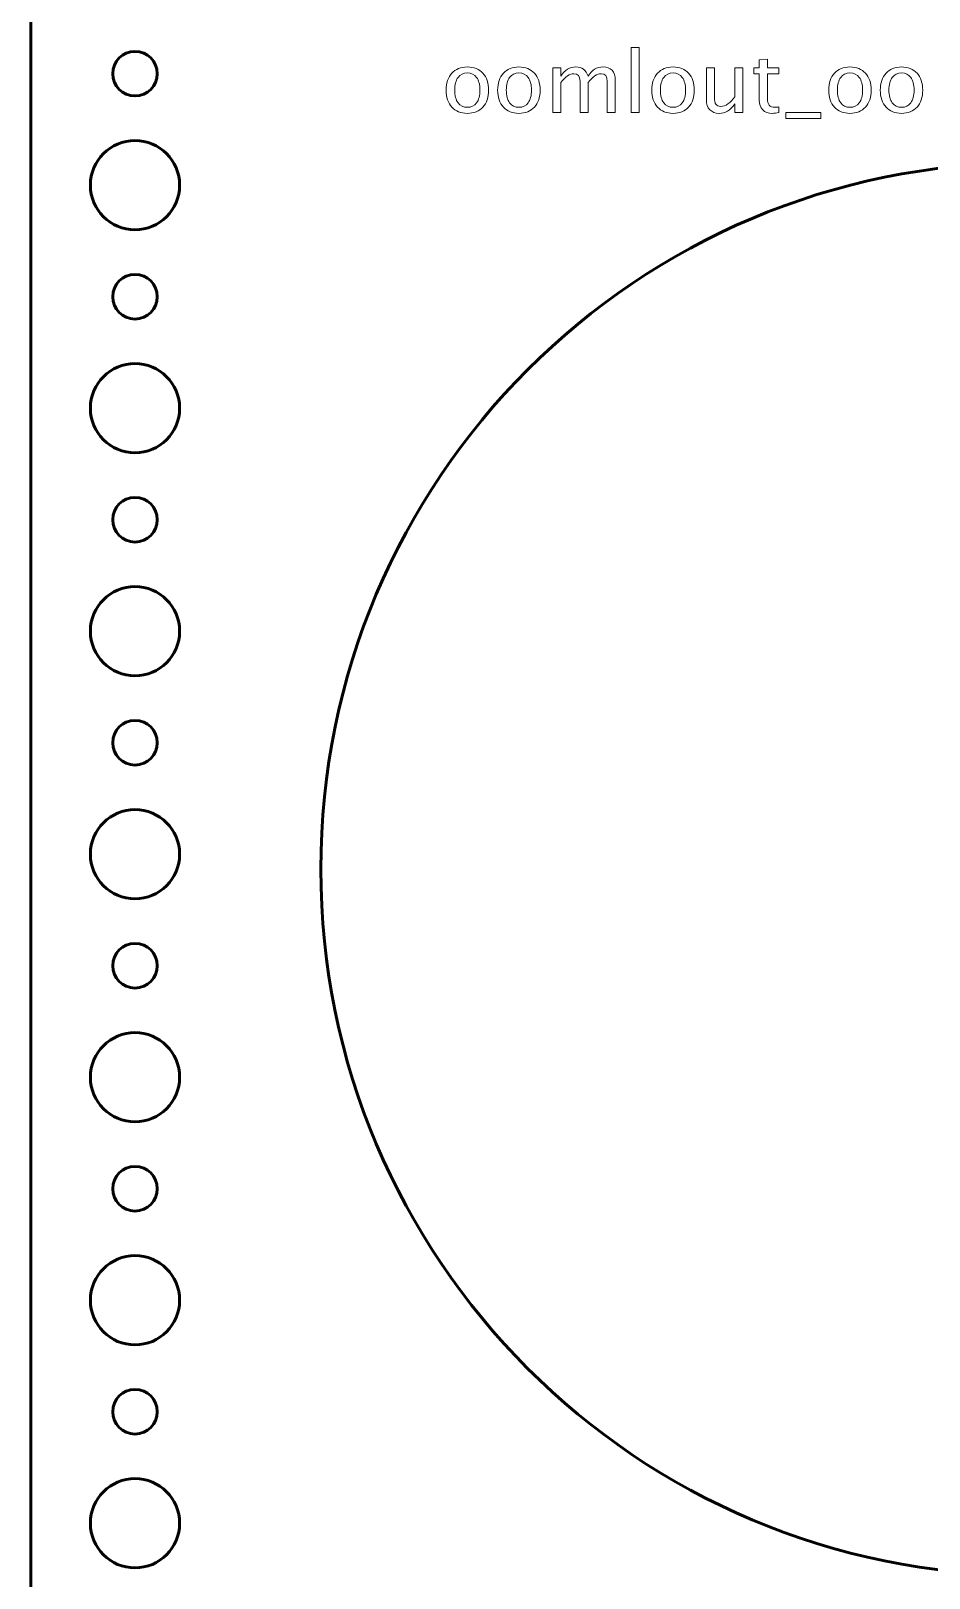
# Model space of a CAD drawing. Header units: centimetres. Extents: x -32.2 to 38.2, y -18.7 to 17.2.
# Drawn here: x -32.2 to -26.16, y -4.77 to 5.64 of the extents above; entities that cross this region are included whole.
import ezdxf

# ---------------------------------------------------------------- set-up
doc = ezdxf.new("R2010")
doc.units = ezdxf.units.CM
doc.header["$MEASUREMENT"] = 0
doc.layers.add('Layer 1', color=7, linetype='Continuous')

msp = doc.modelspace()

# ---------------------------------------------------------------- linework, layer by layer
at = {"layer": 'Layer 1', "lineweight": 53}
for centre, major_axis in [((-31.5, 5.35), (0, 0.15)), ((-31.49999, 4.59999), (0, 0.30001)), ((-25.5, 0), (0, 4.75)), ((-31.5, 3.85), (0, 0.15)), ((-31.49999, 3.09999), (0, 0.30001)), ((-31.5, 2.35), (0, 0.15)), ((-31.49999, 1.59999), (0, 0.30001)), ((-31.5, 0.85), (0, 0.15)), ((-31.49999, 0.09999), (0, 0.30001)), ((-31.5, -0.65), (0, 0.15)), ((-31.49999, -1.40001), (0, 0.30001)), ((-31.5, -2.15), (0, 0.15)), ((-31.49999, -2.90001), (0, 0.30001)), ((-31.5, -3.65), (0, 0.15)), ((-31.49999, -4.40001), (0, 0.30001))]:
    msp.add_ellipse(centre, major_axis=major_axis, ratio=1, dxfattribs=at)
msp.add_open_spline([(-32.2, -18.2), (-32.2, -18.2), (-32.2, 16.7), (-32.2, 16.7), (-32.2, 16.7), (-32.2, 16.97614), (-31.97614, 17.2), (-31.7, 17.2), (-31.7, 17.2), (-31.7, 17.2), (1.7, 17.2), (1.7, 17.2), (1.7, 17.2), (1.97614, 17.2), (2.2, 16.97614), (2.2, 16.7), (2.2, 16.7), (2.2, 16.7), (2.2, -18.2), (2.2, -18.2), (2.2, -18.2), (2.2, -18.47614), (1.97614, -18.7), (1.7, -18.7), (1.7, -18.7), (1.7, -18.7), (-31.7, -18.7), (-31.7, -18.7), (-31.7, -18.7), (-31.97614, -18.7), (-32.2, -18.47614), (-32.2, -18.2)], degree=3, knots=[0, 0, 0, 0, 0.11111111, 0.11111111, 0.11111111, 0.11111111, 0.22222222, 0.22222222, 0.22222222, 0.22222222, 0.33333333, 0.33333333, 0.33333333, 0.33333333, 0.44444444, 0.44444444, 0.44444444, 0.44444444, 0.55555556, 0.55555556, 0.55555556, 0.55555556, 0.66666667, 0.66666667, 0.66666667, 0.66666667, 0.77777778, 0.77777778, 0.77777778, 0.77777778, 1, 1, 1, 1], dxfattribs=at)
at = {"layer": 'Layer 1', "color": 5, "lineweight": 9}
for points, knots in [([(-28.1628, 5.08998), (-28.1628, 5.08998), (-28.1628, 5.52516), (-28.1628, 5.52516), (-28.1628, 5.52516), (-28.1628, 5.52516), (-28.10862, 5.52516), (-28.10862, 5.52516), (-28.10862, 5.52516), (-28.10862, 5.52516), (-28.10862, 5.08998), (-28.10862, 5.08998), (-28.10862, 5.08998), (-28.10862, 5.08998), (-28.1628, 5.08998), (-28.1628, 5.08998)], [0, 0, 0, 0, 0.2, 0.2, 0.2, 0.2, 0.4, 0.4, 0.4, 0.4, 0.6, 0.6, 0.6, 0.6, 1, 1, 1, 1]), ([(-27.16883, 5.09007), (-27.18558, 5.08546), (-27.20016, 5.08321), (-27.21248, 5.08321), (-27.21248, 5.08321), (-27.24014, 5.08321), (-27.26168, 5.09111), (-27.27711, 5.10691), (-27.27711, 5.10691), (-27.29263, 5.12272), (-27.30035, 5.14464), (-27.30035, 5.17276), (-27.30035, 5.17276), (-27.30035, 5.17276), (-27.30035, 5.34849), (-27.30035, 5.34849), (-27.30035, 5.34849), (-27.30035, 5.34849), (-27.33779, 5.34849), (-27.33779, 5.34849), (-27.33779, 5.34849), (-27.33779, 5.34849), (-27.33779, 5.38913), (-27.33779, 5.38913), (-27.33779, 5.38913), (-27.33779, 5.38913), (-27.30035, 5.38913), (-27.30035, 5.38913), (-27.30035, 5.38913), (-27.30035, 5.38913), (-27.30035, 5.44323), (-27.30035, 5.44323), (-27.30035, 5.44323), (-27.30035, 5.44323), (-27.24616, 5.4484), (-27.24616, 5.4484), (-27.24616, 5.4484), (-27.24616, 5.4484), (-27.24616, 5.38913), (-27.24616, 5.38913), (-27.24616, 5.38913), (-27.24616, 5.38913), (-27.1677, 5.38913), (-27.1677, 5.38913), (-27.1677, 5.38913), (-27.1677, 5.38913), (-27.1677, 5.34849), (-27.1677, 5.34849), (-27.1677, 5.34849), (-27.1677, 5.34849), (-27.24616, 5.34849), (-27.24616, 5.34849), (-27.24616, 5.34849), (-27.24616, 5.34849), (-27.24616, 5.18255), (-27.24616, 5.18255), (-27.24616, 5.18255), (-27.24616, 5.14341), (-27.22913, 5.12385), (-27.19517, 5.12385), (-27.19517, 5.12385), (-27.18793, 5.12385), (-27.17918, 5.12507), (-27.16883, 5.12742), (-27.16883, 5.12742), (-27.16883, 5.12742), (-27.16883, 5.09007), (-27.16883, 5.09007)], [0, 0, 0, 0, 0.05555556, 0.05555556, 0.05555556, 0.05555556, 0.11111111, 0.11111111, 0.11111111, 0.11111111, 0.16666667, 0.16666667, 0.16666667, 0.16666667, 0.22222222, 0.22222222, 0.22222222, 0.22222222, 0.27777778, 0.27777778, 0.27777778, 0.27777778, 0.33333333, 0.33333333, 0.33333333, 0.33333333, 0.38888889, 0.38888889, 0.38888889, 0.38888889, 0.44444444, 0.44444444, 0.44444444, 0.44444444, 0.5, 0.5, 0.5, 0.5, 0.55555556, 0.55555556, 0.55555556, 0.55555556, 0.61111111, 0.61111111, 0.61111111, 0.61111111, 0.66666667, 0.66666667, 0.66666667, 0.66666667, 0.72222222, 0.72222222, 0.72222222, 0.72222222, 0.77777778, 0.77777778, 0.77777778, 0.77777778, 0.83333333, 0.83333333, 0.83333333, 0.83333333, 0.88888889, 0.88888889, 0.88888889, 0.88888889, 1, 1, 1, 1]), ([(-29.26421, 5.08321), (-29.30814, 5.08321), (-29.34295, 5.09722), (-29.36853, 5.12526), (-29.36853, 5.12526), (-29.39422, 5.15329), (-29.40701, 5.19139), (-29.40701, 5.23946), (-29.40701, 5.23946), (-29.40701, 5.28744), (-29.39422, 5.32545), (-29.36853, 5.35339), (-29.36853, 5.35339), (-29.34295, 5.38133), (-29.30814, 5.39534), (-29.26421, 5.39534), (-29.26421, 5.39534), (-29.22027, 5.39534), (-29.18547, 5.38133), (-29.15988, 5.35339), (-29.15988, 5.35339), (-29.1342, 5.32545), (-29.1214, 5.28744), (-29.1214, 5.23946), (-29.1214, 5.23946), (-29.1214, 5.19139), (-29.1342, 5.15329), (-29.15988, 5.12526), (-29.15988, 5.12526), (-29.18547, 5.09722), (-29.22027, 5.08321), (-29.26421, 5.08321)], [0, 0, 0, 0, 0.11111111, 0.11111111, 0.11111111, 0.11111111, 0.22222222, 0.22222222, 0.22222222, 0.22222222, 0.33333333, 0.33333333, 0.33333333, 0.33333333, 0.44444444, 0.44444444, 0.44444444, 0.44444444, 0.55555556, 0.55555556, 0.55555556, 0.55555556, 0.66666667, 0.66666667, 0.66666667, 0.66666667, 0.77777778, 0.77777778, 0.77777778, 0.77777778, 1, 1, 1, 1]), ([(-29.2643, 5.12385), (-29.23749, 5.12385), (-29.21661, 5.13391), (-29.20174, 5.15414), (-29.20174, 5.15414), (-29.18697, 5.17427), (-29.17954, 5.20277), (-29.17954, 5.23946), (-29.17954, 5.23946), (-29.17954, 5.27606), (-29.18697, 5.30447), (-29.20174, 5.3246), (-29.20174, 5.3246), (-29.21661, 5.34464), (-29.23749, 5.3547), (-29.2643, 5.3547), (-29.2643, 5.3547), (-29.29121, 5.3547), (-29.31209, 5.34464), (-29.32677, 5.3246), (-29.32677, 5.3246), (-29.34154, 5.30447), (-29.34887, 5.27606), (-29.34887, 5.23946), (-29.34887, 5.23946), (-29.34887, 5.20277), (-29.34154, 5.17427), (-29.32677, 5.15414), (-29.32677, 5.15414), (-29.31209, 5.13391), (-29.29121, 5.12385), (-29.2643, 5.12385)], [0, 0, 0, 0, 0.11111111, 0.11111111, 0.11111111, 0.11111111, 0.22222222, 0.22222222, 0.22222222, 0.22222222, 0.33333333, 0.33333333, 0.33333333, 0.33333333, 0.44444444, 0.44444444, 0.44444444, 0.44444444, 0.55555556, 0.55555556, 0.55555556, 0.55555556, 0.66666667, 0.66666667, 0.66666667, 0.66666667, 0.77777778, 0.77777778, 0.77777778, 0.77777778, 1, 1, 1, 1]), ([(-28.91746, 5.08321), (-28.96139, 5.08321), (-28.9962, 5.09722), (-29.02178, 5.12526), (-29.02178, 5.12526), (-29.04747, 5.15329), (-29.06026, 5.19139), (-29.06026, 5.23946), (-29.06026, 5.23946), (-29.06026, 5.28744), (-29.04747, 5.32545), (-29.02178, 5.35339), (-29.02178, 5.35339), (-28.9962, 5.38133), (-28.96139, 5.39534), (-28.91746, 5.39534), (-28.91746, 5.39534), (-28.87352, 5.39534), (-28.83872, 5.38133), (-28.81313, 5.35339), (-28.81313, 5.35339), (-28.78745, 5.32545), (-28.77465, 5.28744), (-28.77465, 5.23946), (-28.77465, 5.23946), (-28.77465, 5.19139), (-28.78745, 5.15329), (-28.81313, 5.12526), (-28.81313, 5.12526), (-28.83872, 5.09722), (-28.87352, 5.08321), (-28.91746, 5.08321)], [0, 0, 0, 0, 0.11111111, 0.11111111, 0.11111111, 0.11111111, 0.22222222, 0.22222222, 0.22222222, 0.22222222, 0.33333333, 0.33333333, 0.33333333, 0.33333333, 0.44444444, 0.44444444, 0.44444444, 0.44444444, 0.55555556, 0.55555556, 0.55555556, 0.55555556, 0.66666667, 0.66666667, 0.66666667, 0.66666667, 0.77777778, 0.77777778, 0.77777778, 0.77777778, 1, 1, 1, 1]), ([(-28.91755, 5.12385), (-28.89074, 5.12385), (-28.86986, 5.13391), (-28.85499, 5.15414), (-28.85499, 5.15414), (-28.84022, 5.17427), (-28.83279, 5.20277), (-28.83279, 5.23946), (-28.83279, 5.23946), (-28.83279, 5.27606), (-28.84022, 5.30447), (-28.85499, 5.3246), (-28.85499, 5.3246), (-28.86986, 5.34464), (-28.89074, 5.3547), (-28.91755, 5.3547), (-28.91755, 5.3547), (-28.94446, 5.3547), (-28.96534, 5.34464), (-28.98002, 5.3246), (-28.98002, 5.3246), (-28.99479, 5.30447), (-29.00212, 5.27606), (-29.00212, 5.23946), (-29.00212, 5.23946), (-29.00212, 5.20277), (-28.99479, 5.17427), (-28.98002, 5.15414), (-28.98002, 5.15414), (-28.96534, 5.13391), (-28.94446, 5.12385), (-28.91755, 5.12385)], [0, 0, 0, 0, 0.11111111, 0.11111111, 0.11111111, 0.11111111, 0.22222222, 0.22222222, 0.22222222, 0.22222222, 0.33333333, 0.33333333, 0.33333333, 0.33333333, 0.44444444, 0.44444444, 0.44444444, 0.44444444, 0.55555556, 0.55555556, 0.55555556, 0.55555556, 0.66666667, 0.66666667, 0.66666667, 0.66666667, 0.77777778, 0.77777778, 0.77777778, 0.77777778, 1, 1, 1, 1]), ([(-28.6898, 5.08998), (-28.6898, 5.08998), (-28.6898, 5.38913), (-28.6898, 5.38913), (-28.6898, 5.38913), (-28.6898, 5.38913), (-28.63562, 5.38913), (-28.63562, 5.38913), (-28.63562, 5.38913), (-28.63562, 5.38913), (-28.63562, 5.3326), (-28.63562, 5.3326), (-28.63562, 5.3326), (-28.60918, 5.37446), (-28.57532, 5.39534), (-28.53383, 5.39534), (-28.53383, 5.39534), (-28.49385, 5.39534), (-28.46666, 5.37446), (-28.45217, 5.3326), (-28.45217, 5.3326), (-28.42649, 5.37483), (-28.393, 5.39591), (-28.35189, 5.39591), (-28.35189, 5.39591), (-28.32565, 5.39591), (-28.30523, 5.38819), (-28.29065, 5.37267), (-28.29065, 5.37267), (-28.27607, 5.35715), (-28.26873, 5.33542), (-28.26873, 5.30748), (-28.26873, 5.30748), (-28.26873, 5.30748), (-28.26873, 5.08998), (-28.26873, 5.08998), (-28.26873, 5.08998), (-28.26873, 5.08998), (-28.32292, 5.08998), (-28.32292, 5.08998), (-28.32292, 5.08998), (-28.32292, 5.08998), (-28.32292, 5.29854), (-28.32292, 5.29854), (-28.32292, 5.29854), (-28.32292, 5.3326), (-28.33646, 5.34962), (-28.36356, 5.34962), (-28.36356, 5.34962), (-28.39169, 5.34962), (-28.42122, 5.32977), (-28.45217, 5.28998), (-28.45217, 5.28998), (-28.45217, 5.28998), (-28.45217, 5.08998), (-28.45217, 5.08998), (-28.45217, 5.08998), (-28.45217, 5.08998), (-28.50636, 5.08998), (-28.50636, 5.08998), (-28.50636, 5.08998), (-28.50636, 5.08998), (-28.50636, 5.29873), (-28.50636, 5.29873), (-28.50636, 5.29873), (-28.50636, 5.33307), (-28.5201, 5.35019), (-28.54766, 5.35019), (-28.54766, 5.35019), (-28.57503, 5.35019), (-28.60439, 5.33024), (-28.63562, 5.29026), (-28.63562, 5.29026), (-28.63562, 5.29026), (-28.63562, 5.08998), (-28.63562, 5.08998), (-28.63562, 5.08998), (-28.63562, 5.08998), (-28.6898, 5.08998), (-28.6898, 5.08998)], [0, 0, 0, 0, 0.04761905, 0.04761905, 0.04761905, 0.04761905, 0.0952381, 0.0952381, 0.0952381, 0.0952381, 0.14285714, 0.14285714, 0.14285714, 0.14285714, 0.19047619, 0.19047619, 0.19047619, 0.19047619, 0.23809524, 0.23809524, 0.23809524, 0.23809524, 0.28571429, 0.28571429, 0.28571429, 0.28571429, 0.33333333, 0.33333333, 0.33333333, 0.33333333, 0.38095238, 0.38095238, 0.38095238, 0.38095238, 0.42857143, 0.42857143, 0.42857143, 0.42857143, 0.47619048, 0.47619048, 0.47619048, 0.47619048, 0.52380952, 0.52380952, 0.52380952, 0.52380952, 0.57142857, 0.57142857, 0.57142857, 0.57142857, 0.61904762, 0.61904762, 0.61904762, 0.61904762, 0.66666667, 0.66666667, 0.66666667, 0.66666667, 0.71428571, 0.71428571, 0.71428571, 0.71428571, 0.76190476, 0.76190476, 0.76190476, 0.76190476, 0.80952381, 0.80952381, 0.80952381, 0.80952381, 0.85714286, 0.85714286, 0.85714286, 0.85714286, 0.9047619, 0.9047619, 0.9047619, 0.9047619, 1, 1, 1, 1]), ([(-27.88059, 5.08321), (-27.92452, 5.08321), (-27.95933, 5.09722), (-27.98491, 5.12526), (-27.98491, 5.12526), (-28.0106, 5.15329), (-28.02339, 5.19139), (-28.02339, 5.23946), (-28.02339, 5.23946), (-28.02339, 5.28744), (-28.0106, 5.32545), (-27.98491, 5.35339), (-27.98491, 5.35339), (-27.95933, 5.38133), (-27.92452, 5.39534), (-27.88059, 5.39534), (-27.88059, 5.39534), (-27.83665, 5.39534), (-27.80185, 5.38133), (-27.77626, 5.35339), (-27.77626, 5.35339), (-27.75058, 5.32545), (-27.73778, 5.28744), (-27.73778, 5.23946), (-27.73778, 5.23946), (-27.73778, 5.19139), (-27.75058, 5.15329), (-27.77626, 5.12526), (-27.77626, 5.12526), (-27.80185, 5.09722), (-27.83665, 5.08321), (-27.88059, 5.08321)], [0, 0, 0, 0, 0.11111111, 0.11111111, 0.11111111, 0.11111111, 0.22222222, 0.22222222, 0.22222222, 0.22222222, 0.33333333, 0.33333333, 0.33333333, 0.33333333, 0.44444444, 0.44444444, 0.44444444, 0.44444444, 0.55555556, 0.55555556, 0.55555556, 0.55555556, 0.66666667, 0.66666667, 0.66666667, 0.66666667, 0.77777778, 0.77777778, 0.77777778, 0.77777778, 1, 1, 1, 1]), ([(-27.88068, 5.12385), (-27.85387, 5.12385), (-27.83299, 5.13391), (-27.81812, 5.15414), (-27.81812, 5.15414), (-27.80335, 5.17427), (-27.79592, 5.20277), (-27.79592, 5.23946), (-27.79592, 5.23946), (-27.79592, 5.27606), (-27.80335, 5.30447), (-27.81812, 5.3246), (-27.81812, 5.3246), (-27.83299, 5.34464), (-27.85387, 5.3547), (-27.88068, 5.3547), (-27.88068, 5.3547), (-27.90759, 5.3547), (-27.92847, 5.34464), (-27.94315, 5.3246), (-27.94315, 5.3246), (-27.95792, 5.30447), (-27.96525, 5.27606), (-27.96525, 5.23946), (-27.96525, 5.23946), (-27.96525, 5.20277), (-27.95792, 5.17427), (-27.94315, 5.15414), (-27.94315, 5.15414), (-27.92847, 5.13391), (-27.90759, 5.12385), (-27.88068, 5.12385)], [0, 0, 0, 0, 0.11111111, 0.11111111, 0.11111111, 0.11111111, 0.22222222, 0.22222222, 0.22222222, 0.22222222, 0.33333333, 0.33333333, 0.33333333, 0.33333333, 0.44444444, 0.44444444, 0.44444444, 0.44444444, 0.55555556, 0.55555556, 0.55555556, 0.55555556, 0.66666667, 0.66666667, 0.66666667, 0.66666667, 0.77777778, 0.77777778, 0.77777778, 0.77777778, 1, 1, 1, 1]), ([(-27.46554, 5.08998), (-27.46554, 5.08998), (-27.46554, 5.14624), (-27.46554, 5.14624), (-27.46554, 5.14624), (-27.49442, 5.10419), (-27.52951, 5.08321), (-27.57071, 5.08321), (-27.57071, 5.08321), (-27.59687, 5.08321), (-27.61766, 5.09139), (-27.63308, 5.10785), (-27.63308, 5.10785), (-27.64861, 5.12432), (-27.65632, 5.14642), (-27.65632, 5.17436), (-27.65632, 5.17436), (-27.65632, 5.17436), (-27.65632, 5.38913), (-27.65632, 5.38913), (-27.65632, 5.38913), (-27.65632, 5.38913), (-27.60213, 5.38913), (-27.60213, 5.38913), (-27.60213, 5.38913), (-27.60213, 5.38913), (-27.60213, 5.19205), (-27.60213, 5.19205), (-27.60213, 5.19205), (-27.60213, 5.16957), (-27.59884, 5.15367), (-27.59235, 5.14426), (-27.59235, 5.14426), (-27.58577, 5.13476), (-27.57485, 5.13006), (-27.55952, 5.13006), (-27.55952, 5.13006), (-27.52641, 5.13006), (-27.49498, 5.15179), (-27.46554, 5.19534), (-27.46554, 5.19534), (-27.46554, 5.19534), (-27.46554, 5.38913), (-27.46554, 5.38913), (-27.46554, 5.38913), (-27.46554, 5.38913), (-27.41135, 5.38913), (-27.41135, 5.38913), (-27.41135, 5.38913), (-27.41135, 5.38913), (-27.41135, 5.08998), (-27.41135, 5.08998), (-27.41135, 5.08998), (-27.41135, 5.08998), (-27.46554, 5.08998), (-27.46554, 5.08998)], [0, 0, 0, 0, 0.06666667, 0.06666667, 0.06666667, 0.06666667, 0.13333333, 0.13333333, 0.13333333, 0.13333333, 0.2, 0.2, 0.2, 0.2, 0.26666667, 0.26666667, 0.26666667, 0.26666667, 0.33333333, 0.33333333, 0.33333333, 0.33333333, 0.4, 0.4, 0.4, 0.4, 0.46666667, 0.46666667, 0.46666667, 0.46666667, 0.53333333, 0.53333333, 0.53333333, 0.53333333, 0.6, 0.6, 0.6, 0.6, 0.66666667, 0.66666667, 0.66666667, 0.66666667, 0.73333333, 0.73333333, 0.73333333, 0.73333333, 0.8, 0.8, 0.8, 0.8, 0.86666667, 0.86666667, 0.86666667, 0.86666667, 1, 1, 1, 1]), ([(-26.69019, 5.08321), (-26.73412, 5.08321), (-26.76893, 5.09722), (-26.79451, 5.12526), (-26.79451, 5.12526), (-26.8202, 5.15329), (-26.83299, 5.19139), (-26.83299, 5.23946), (-26.83299, 5.23946), (-26.83299, 5.28744), (-26.8202, 5.32545), (-26.79451, 5.35339), (-26.79451, 5.35339), (-26.76893, 5.38133), (-26.73412, 5.39534), (-26.69019, 5.39534), (-26.69019, 5.39534), (-26.64625, 5.39534), (-26.61145, 5.38133), (-26.58586, 5.35339), (-26.58586, 5.35339), (-26.56018, 5.32545), (-26.54738, 5.28744), (-26.54738, 5.23946), (-26.54738, 5.23946), (-26.54738, 5.19139), (-26.56018, 5.15329), (-26.58586, 5.12526), (-26.58586, 5.12526), (-26.61145, 5.09722), (-26.64625, 5.08321), (-26.69019, 5.08321)], [0, 0, 0, 0, 0.11111111, 0.11111111, 0.11111111, 0.11111111, 0.22222222, 0.22222222, 0.22222222, 0.22222222, 0.33333333, 0.33333333, 0.33333333, 0.33333333, 0.44444444, 0.44444444, 0.44444444, 0.44444444, 0.55555556, 0.55555556, 0.55555556, 0.55555556, 0.66666667, 0.66666667, 0.66666667, 0.66666667, 0.77777778, 0.77777778, 0.77777778, 0.77777778, 1, 1, 1, 1]), ([(-26.69028, 5.12385), (-26.66347, 5.12385), (-26.64259, 5.13391), (-26.62772, 5.15414), (-26.62772, 5.15414), (-26.61295, 5.17427), (-26.60552, 5.20277), (-26.60552, 5.23946), (-26.60552, 5.23946), (-26.60552, 5.27606), (-26.61295, 5.30447), (-26.62772, 5.3246), (-26.62772, 5.3246), (-26.64259, 5.34464), (-26.66347, 5.3547), (-26.69028, 5.3547), (-26.69028, 5.3547), (-26.71719, 5.3547), (-26.73807, 5.34464), (-26.75275, 5.3246), (-26.75275, 5.3246), (-26.76752, 5.30447), (-26.77485, 5.27606), (-26.77485, 5.23946), (-26.77485, 5.23946), (-26.77485, 5.20277), (-26.76752, 5.17427), (-26.75275, 5.15414), (-26.75275, 5.15414), (-26.73807, 5.13391), (-26.71719, 5.12385), (-26.69028, 5.12385)], [0, 0, 0, 0, 0.11111111, 0.11111111, 0.11111111, 0.11111111, 0.22222222, 0.22222222, 0.22222222, 0.22222222, 0.33333333, 0.33333333, 0.33333333, 0.33333333, 0.44444444, 0.44444444, 0.44444444, 0.44444444, 0.55555556, 0.55555556, 0.55555556, 0.55555556, 0.66666667, 0.66666667, 0.66666667, 0.66666667, 0.77777778, 0.77777778, 0.77777778, 0.77777778, 1, 1, 1, 1]), ([(-26.34344, 5.08321), (-26.38737, 5.08321), (-26.42218, 5.09722), (-26.44776, 5.12526), (-26.44776, 5.12526), (-26.47345, 5.15329), (-26.48624, 5.19139), (-26.48624, 5.23946), (-26.48624, 5.23946), (-26.48624, 5.28744), (-26.47345, 5.32545), (-26.44776, 5.35339), (-26.44776, 5.35339), (-26.42218, 5.38133), (-26.38737, 5.39534), (-26.34344, 5.39534), (-26.34344, 5.39534), (-26.2995, 5.39534), (-26.2647, 5.38133), (-26.23911, 5.35339), (-26.23911, 5.35339), (-26.21343, 5.32545), (-26.20063, 5.28744), (-26.20063, 5.23946), (-26.20063, 5.23946), (-26.20063, 5.19139), (-26.21343, 5.15329), (-26.23911, 5.12526), (-26.23911, 5.12526), (-26.2647, 5.09722), (-26.2995, 5.08321), (-26.34344, 5.08321)], [0, 0, 0, 0, 0.11111111, 0.11111111, 0.11111111, 0.11111111, 0.22222222, 0.22222222, 0.22222222, 0.22222222, 0.33333333, 0.33333333, 0.33333333, 0.33333333, 0.44444444, 0.44444444, 0.44444444, 0.44444444, 0.55555556, 0.55555556, 0.55555556, 0.55555556, 0.66666667, 0.66666667, 0.66666667, 0.66666667, 0.77777778, 0.77777778, 0.77777778, 0.77777778, 1, 1, 1, 1]), ([(-26.34353, 5.12385), (-26.31672, 5.12385), (-26.29584, 5.13391), (-26.28097, 5.15414), (-26.28097, 5.15414), (-26.2662, 5.17427), (-26.25877, 5.20277), (-26.25877, 5.23946), (-26.25877, 5.23946), (-26.25877, 5.27606), (-26.2662, 5.30447), (-26.28097, 5.3246), (-26.28097, 5.3246), (-26.29584, 5.34464), (-26.31672, 5.3547), (-26.34353, 5.3547), (-26.34353, 5.3547), (-26.37044, 5.3547), (-26.39132, 5.34464), (-26.406, 5.3246), (-26.406, 5.3246), (-26.42077, 5.30447), (-26.4281, 5.27606), (-26.4281, 5.23946), (-26.4281, 5.23946), (-26.4281, 5.20277), (-26.42077, 5.17427), (-26.406, 5.15414), (-26.406, 5.15414), (-26.39132, 5.13391), (-26.37044, 5.12385), (-26.34353, 5.12385)], [0, 0, 0, 0, 0.11111111, 0.11111111, 0.11111111, 0.11111111, 0.22222222, 0.22222222, 0.22222222, 0.22222222, 0.33333333, 0.33333333, 0.33333333, 0.33333333, 0.44444444, 0.44444444, 0.44444444, 0.44444444, 0.55555556, 0.55555556, 0.55555556, 0.55555556, 0.66666667, 0.66666667, 0.66666667, 0.66666667, 0.77777778, 0.77777778, 0.77777778, 0.77777778, 1, 1, 1, 1]), ([(-27.12198, 5.04934), (-27.12198, 5.04934), (-27.12198, 5.08998), (-27.12198, 5.08998), (-27.12198, 5.08998), (-27.12198, 5.08998), (-26.88718, 5.08998), (-26.88718, 5.08998), (-26.88718, 5.08998), (-26.88718, 5.08998), (-26.88718, 5.04934), (-26.88718, 5.04934), (-26.88718, 5.04934), (-26.88718, 5.04934), (-27.12198, 5.04934), (-27.12198, 5.04934)], [0, 0, 0, 0, 0.2, 0.2, 0.2, 0.2, 0.4, 0.4, 0.4, 0.4, 0.6, 0.6, 0.6, 0.6, 1, 1, 1, 1])]:
    msp.add_open_spline(points, degree=3, knots=knots, dxfattribs=at)

doc.saveas('drawing.dxf')
